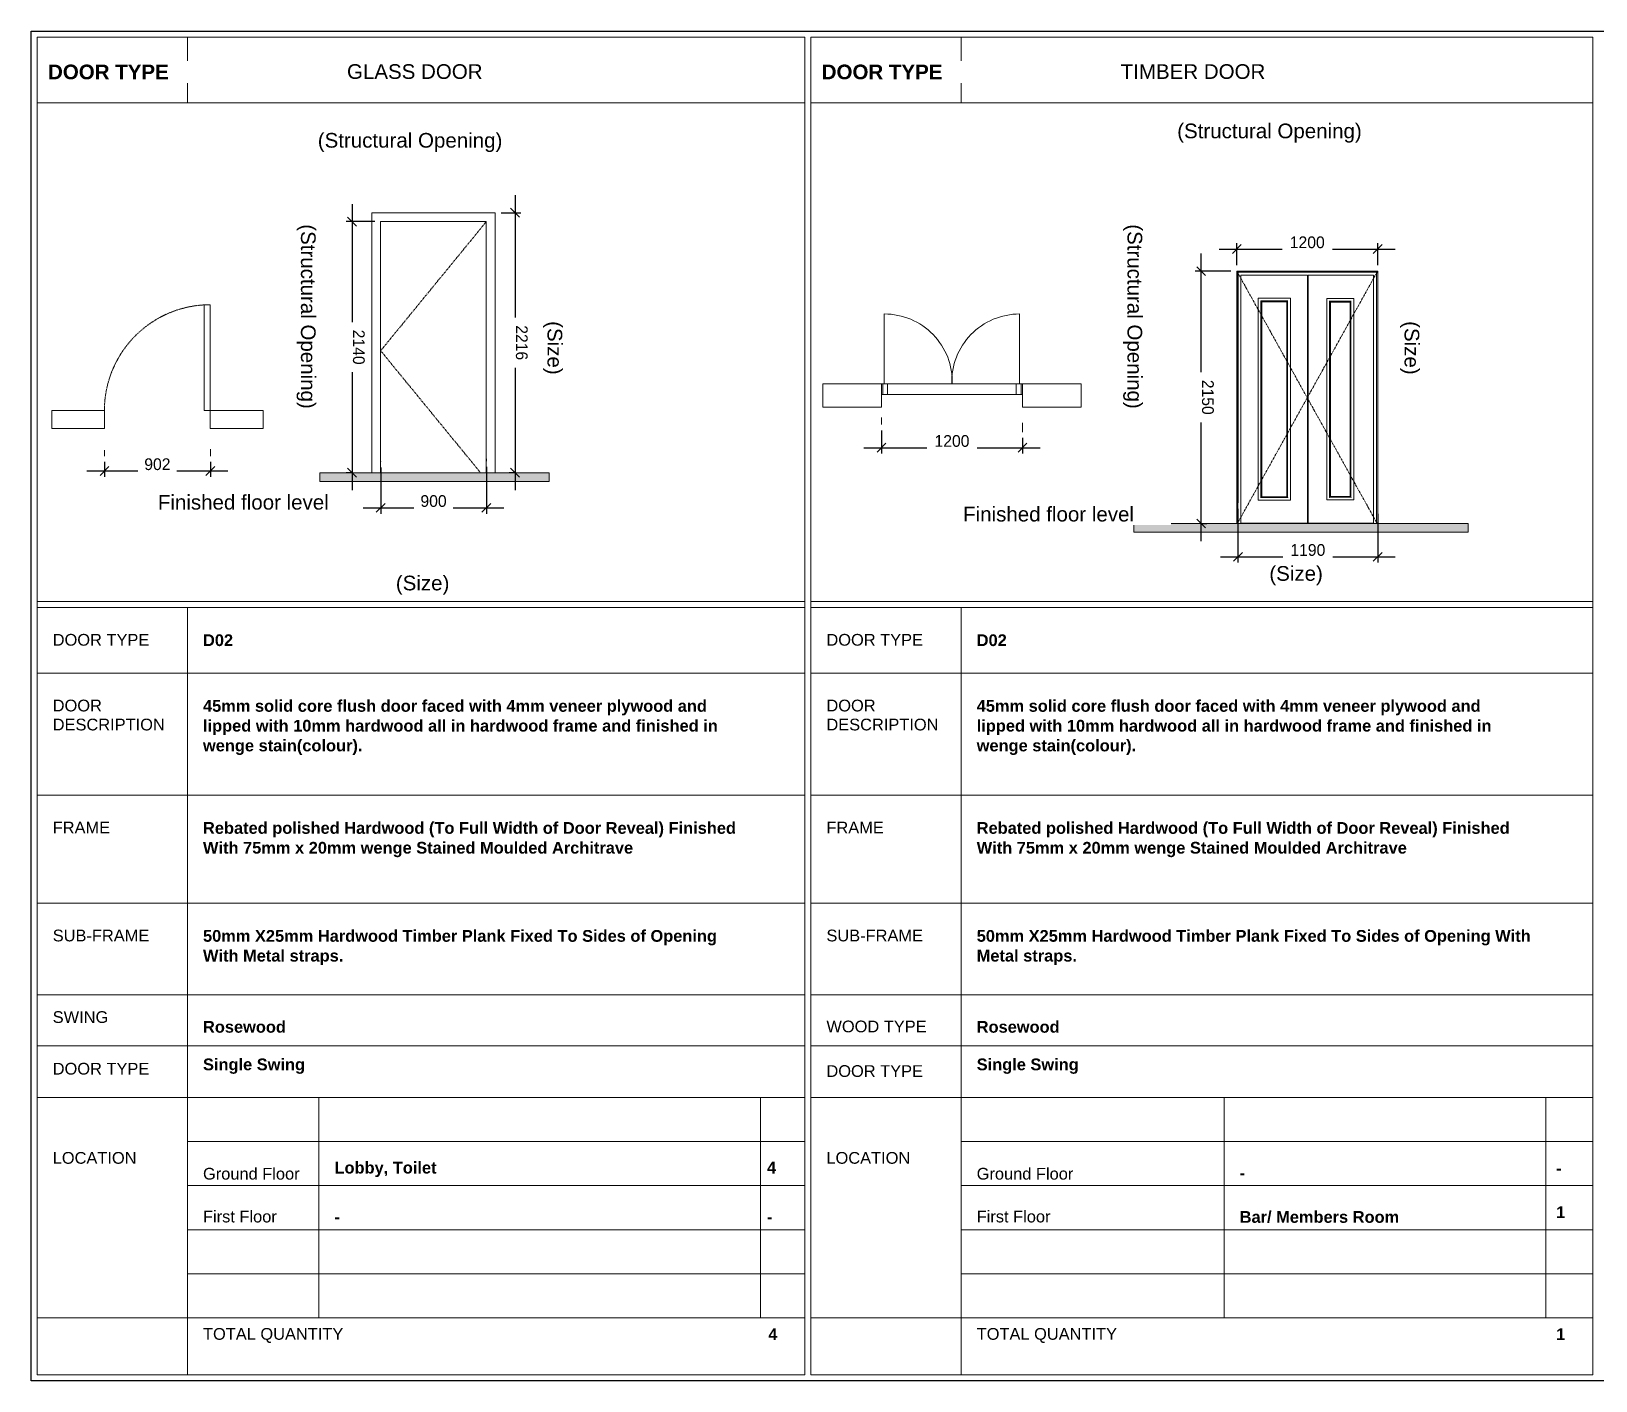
# Model space of a CAD drawing. Header units: inches. Extents: x 22 to 382261, y 22 to 371281.
# Drawn here: x 50697 to 64022, y 22 to 11522 of the extents above; entities that cross this region are included whole.
import ezdxf

# ---------------------------------------------------------------- set-up
doc = ezdxf.new("R2010")
doc.units = ezdxf.units.IN
doc.header["$MEASUREMENT"] = 0
doc.linetypes.add('Centre', pattern=[31.75, 6.35, -4.7625, 15.875, -4.7625])
doc.linetypes.add('Dash', pattern=[6.35, 3.175, -3.175])
for name, color, linetype, lineweight in [('A-ANNO-DIMS', 211, 'Continuous', 9), ('A-DETL-GENF', 92, 'Continuous', 9), ('A-DETL-MEDM', 33, 'Continuous', 25), ('A-DETL-THIN', 151, 'Continuous', 9), ('A-DOOR', 31, 'Continuous', 9), ('A-DOOR-FRAM', 31, 'Continuous', 9), ('A-DOOR-HDLN', 31, 'Dash', 9), ('A-WALL', 113, 'Continuous', 9), ('G-ANNO-TEXT', 231, 'Continuous', 9)]:
    doc.layers.add(name, color=color, linetype=linetype, lineweight=lineweight)
doc.styles.add('Arial', font='arial.ttf', dxfattribs={"height": 506.015625})
doc.styles.add('Arial_1', font='arial.ttf', dxfattribs={"height": 340})
doc.styles.add('Arial_B', font='arialbd.ttf', dxfattribs={"height": 350.793651})
doc.styles.add('Arial_B_1', font='arialbd.ttf', dxfattribs={"height": 180.555556})
doc.styles.add('Centaur', font='CENTAUR.TTF', dxfattribs={"height": 100})
doc.dimstyles.new('IE_DIM', dxfattribs={"dimscale": 304.8, "dimtxt": 106.368671, "dimasz": 0.246063, "dimexe": 0.164042, "dimexo": 0.164042, "dimgap": 0.016404, "dimtad": 1, "dimdec": 0, "dimzin": 0, "dimdsep": 46, "dimtxsty": 'Centaur', "dimblk1": 'OBLIQUE', "dimblk2": 'OBLIQUE', "dimsah": 1, "dimcen": 0.09, "dimdle": 0.492126, "dimazin": 0, "dimtfac": 1, "dimtdec": 4, "dimtix": 1, "dimtmove": 0, "dimatfit": 3, "dimfxl": 1, "dimtvp": 1, "dimtfill": 1, "dimtolj": 1, "dimtzin": 0, "dimarcsym": 2})

# ---------------------------------------------------------------- blocks, each defined once
blk = doc.blocks.new('Family - ___-921675-DOOR 1')
at = {"layer": 'A-DOOR'}
for p, q in [((-734, 3920), (-785, 3920)), ((-785, 3020), (-785, 3920)), ((-734, 3020), (-734, 3920)), ((-734, 3020), (-785, 3020))]:
    blk.add_line(p, q, dxfattribs=at)
at = {"layer": 'A-DOOR-HDLN'}
blk.add_arc((-734, 3020), 902, 93.2424, 180, dxfattribs=at)
at = {"layer": 'A-WALL'}
for p, q in [((-1634, 3020), (-2084, 3020)), ((-2084, 3020), (-2084, 2868)), ((-1634, 2868), (-1634, 3020)), ((-284, 3020), (-734, 3020)), ((-734, 3020), (-734, 2868)), ((-284, 2868), (-284, 3020)), ((-2084, 2868), (-1634, 2868)), ((-734, 2868), (-284, 2868))]:
    blk.add_line(p, q, dxfattribs=at)
blk = doc.blocks.new('Family - ___-921677-DOOR 1')
at = {"layer": 'A-DOOR', "linetype": 'Centre', "lineweight": 18}
for p, q in [((1617, 4630), (717, 3530)), ((717, 3530), (1568, 2490))]:
    blk.add_line(p, q, dxfattribs=at)
at = {"layer": 'A-DOOR-FRAM'}
for p, q in [((1693, 4706), (641, 4706)), ((641, 4706), (641, 2490)), ((1693, 2490), (1693, 4706)), ((717, 2490), (717, 4630)), ((717, 4630), (1617, 4630)), ((1617, 4630), (1617, 2490))]:
    blk.add_line(p, q, dxfattribs=at)
blk = doc.blocks.new('Family - ___-921754-DOOR 1')
at = {"layer": 'A-DOOR', "lineweight": 18}
for p, q in [((8009, 2059), (8009, 4209)), ((9209, 4209), (8009, 4209)), ((8019, 4199), (8019, 2059)), ((8019, 4199), (9199, 4199)), ((8612, 4173), (8044, 4173)), ((8044, 4173), (8044, 2061)), ((8612, 2061), (8612, 4173)), ((8618, 4167), (8612, 4167)), ((9174, 4173), (8618, 4173)), ((8618, 4173), (8618, 2061)), ((9174, 2061), (9174, 4173)), ((9199, 4199), (9199, 2059)), ((9209, 2059), (9209, 4209)), ((8190, 3979), (8190, 2255)), ((8466, 3979), (8190, 3979)), ((8221, 3948), (8215, 3954)), ((8215, 3954), (8215, 2279)), ((8442, 3954), (8215, 3954)), ((8221, 2286), (8221, 3948)), ((8221, 3948), (8435, 3948)), ((8442, 3954), (8435, 3948)), ((8435, 3948), (8435, 2286)), ((8442, 2279), (8442, 3954)), ((8466, 2255), (8466, 3979)), ((8775, 3976), (8775, 2258)), ((9006, 3976), (8775, 3976)), ((8806, 3945), (8799, 3951)), ((8799, 3951), (8981, 3951)), ((8799, 3951), (8799, 2282)), ((8806, 2289), (8806, 3945)), ((8806, 3945), (8975, 3945)), ((8981, 3951), (8975, 3945)), ((8975, 3945), (8975, 2289)), ((8981, 2282), (8981, 3951)), ((9006, 2258), (9006, 3976)), ((8221, 2286), (8215, 2279)), ((8215, 2279), (8442, 2279)), ((8435, 2286), (8221, 2286)), ((8435, 2286), (8442, 2279)), ((8806, 2289), (8799, 2282)), ((8799, 2282), (8981, 2282)), ((8975, 2289), (8806, 2289)), ((8975, 2289), (8981, 2282)), ((8190, 2255), (8466, 2255)), ((8775, 2258), (9006, 2258)), ((8044, 2061), (8612, 2061)), ((8049, 2059), (8049, 2061)), ((8612, 2067), (8618, 2067)), ((8618, 2064), (8612, 2064)), ((8618, 2061), (9174, 2061)), ((9169, 2061), (9169, 2059))]:
    blk.add_line(p, q, dxfattribs=at)
at = {"layer": 'A-DOOR', "linetype": 'Centre', "lineweight": 18}
for p, q in [((8609, 3129), (8009, 4209)), ((9209, 4209), (8609, 3129)), ((8609, 3129), (8015, 2059)), ((9204, 2059), (8609, 3129))]:
    blk.add_line(p, q, dxfattribs=at)
at = {"layer": 'A-DOOR', "lineweight": 18}
for points, knots in [([(8192, 3977), (8192, 3977), (8192, 3977), (8192, 3977), (8191, 3978), (8191, 3978), (8191, 3978), (8191, 3978), (8191, 3978), (8191, 3978), (8191, 3979), (8190, 3979), (8190, 3979), (8190, 3979)], [0, 0, 0, 0, 0.166667, 0.25, 0.333333, 0.375, 0.416667, 0.5, 0.583333, 0.666667, 0.75, 0.833333, 1, 1, 1, 1]), ([(8215, 3954), (8215, 3954), (8215, 3954), (8214, 3955), (8214, 3955), (8214, 3955), (8214, 3955), (8214, 3955), (8213, 3956), (8213, 3956), (8213, 3956)], [0, 0, 0, 0, 0.2, 0.3, 0.4, 0.5, 0.6, 0.7, 0.8, 1, 1, 1, 1]), ([(8444, 3956), (8444, 3956), (8443, 3956), (8443, 3955), (8443, 3955), (8443, 3955), (8442, 3955), (8442, 3955), (8442, 3954), (8442, 3954), (8442, 3954)], [-1, -1, -1, -1, -0.8, -0.7, -0.6, -0.5, -0.4, -0.3, -0.2, 0, 0, 0, 0]), ([(8466, 3979), (8466, 3979), (8466, 3979), (8466, 3979), (8466, 3978), (8466, 3978), (8466, 3978), (8466, 3978), (8465, 3978), (8465, 3978), (8465, 3977), (8465, 3977), (8465, 3977), (8464, 3977)], [-1, -1, -1, -1, -0.833333, -0.75, -0.666667, -0.583333, -0.5, -0.416667, -0.375, -0.333333, -0.25, -0.166667, 0, 0, 0, 0]), ([(8777, 3974), (8777, 3974), (8776, 3974), (8776, 3974), (8776, 3975), (8776, 3975), (8776, 3975), (8775, 3975), (8775, 3975), (8775, 3975), (8775, 3976), (8775, 3976), (8775, 3976), (8775, 3976)], [0, 0, 0, 0, 0.166667, 0.25, 0.333333, 0.375, 0.416667, 0.5, 0.583333, 0.666667, 0.75, 0.833333, 1, 1, 1, 1]), ([(8797, 3953), (8798, 3953), (8798, 3953), (8798, 3952), (8798, 3952), (8799, 3952), (8799, 3952), (8799, 3952), (8799, 3951), (8799, 3951), (8799, 3951)], [-1, -1, -1, -1, -0.8, -0.7, -0.6, -0.5, -0.4, -0.3, -0.2, 0, 0, 0, 0]), ([(8981, 3951), (8981, 3951), (8982, 3951), (8982, 3952), (8982, 3952), (8982, 3952), (8982, 3952), (8983, 3952), (8983, 3953), (8983, 3953), (8983, 3953)], [0, 0, 0, 0, 0.2, 0.3, 0.4, 0.5, 0.6, 0.7, 0.8, 1, 1, 1, 1]), ([(9006, 3976), (9006, 3976), (9006, 3976), (9006, 3976), (9006, 3975), (9005, 3975), (9005, 3975), (9005, 3975), (9005, 3975), (9005, 3975), (9005, 3974), (9004, 3974), (9004, 3974), (9004, 3974)], [-1, -1, -1, -1, -0.833333, -0.75, -0.666667, -0.583333, -0.5, -0.416667, -0.375, -0.333333, -0.25, -0.166667, 0, 0, 0, 0]), ([(8215, 2279), (8215, 2279), (8215, 2279), (8214, 2279), (8214, 2279), (8214, 2278), (8214, 2278), (8214, 2278), (8213, 2278), (8213, 2277), (8213, 2277)], [0, 0, 0, 0, 0.2, 0.3, 0.4, 0.5, 0.6, 0.7, 0.8, 1, 1, 1, 1]), ([(8442, 2279), (8442, 2279), (8442, 2279), (8442, 2279), (8442, 2279), (8443, 2278), (8443, 2278), (8443, 2278), (8443, 2278), (8444, 2277), (8444, 2277)], [0, 0, 0, 0, 0.2, 0.3, 0.4, 0.5, 0.6, 0.7, 0.8, 1, 1, 1, 1]), ([(8799, 2282), (8799, 2282), (8799, 2282), (8799, 2282), (8799, 2282), (8799, 2281), (8798, 2281), (8798, 2281), (8798, 2281), (8798, 2280), (8797, 2280)], [0, 0, 0, 0, 0.2, 0.3, 0.4, 0.5, 0.6, 0.7, 0.8, 1, 1, 1, 1]), ([(8981, 2282), (8981, 2282), (8982, 2282), (8982, 2282), (8982, 2282), (8982, 2281), (8982, 2281), (8983, 2281), (8983, 2281), (8983, 2280), (8983, 2280)], [0, 0, 0, 0, 0.2, 0.3, 0.4, 0.5, 0.6, 0.7, 0.8, 1, 1, 1, 1]), ([(8192, 2257), (8192, 2257), (8192, 2256), (8192, 2256), (8191, 2256), (8191, 2256), (8191, 2255), (8191, 2255), (8191, 2255), (8191, 2255), (8191, 2255), (8190, 2255), (8190, 2255), (8190, 2255)], [0, 0, 0, 0, 0.166667, 0.25, 0.333333, 0.375, 0.416667, 0.5, 0.583333, 0.666667, 0.75, 0.833333, 1, 1, 1, 1]), ([(8464, 2257), (8465, 2257), (8465, 2256), (8465, 2256), (8465, 2256), (8465, 2256), (8466, 2255), (8466, 2255), (8466, 2255), (8466, 2255), (8466, 2255), (8466, 2255), (8466, 2255), (8466, 2255)], [0, 0, 0, 0, 0.166667, 0.25, 0.333333, 0.375, 0.416667, 0.5, 0.583333, 0.666667, 0.75, 0.833333, 1, 1, 1, 1]), ([(8777, 2260), (8777, 2260), (8776, 2259), (8776, 2259), (8776, 2259), (8776, 2259), (8776, 2258), (8775, 2258), (8775, 2258), (8775, 2258), (8775, 2258), (8775, 2258), (8775, 2258), (8775, 2258)], [0, 0, 0, 0, 0.166667, 0.25, 0.333333, 0.375, 0.416667, 0.5, 0.583333, 0.666667, 0.75, 0.833333, 1, 1, 1, 1]), ([(9004, 2260), (9004, 2260), (9004, 2259), (9005, 2259), (9005, 2259), (9005, 2259), (9005, 2258), (9005, 2258), (9005, 2258), (9006, 2258), (9006, 2258), (9006, 2258), (9006, 2258), (9006, 2258)], [0, 0, 0, 0, 0.166667, 0.25, 0.333333, 0.375, 0.416667, 0.5, 0.583333, 0.666667, 0.75, 0.833333, 1, 1, 1, 1])]:
    blk.add_open_spline(points, degree=3, knots=knots, dxfattribs=at)
at = {"layer": 'A-DOOR-FRAM'}
for p, q in [((9199, 4199), (8019, 4199)), ((8019, 4199), (8019, 2059)), ((8612, 4169), (8618, 4169)), ((9199, 4199), (9199, 2059)), ((8049, 2059), (8049, 2061)), ((9169, 2061), (9169, 2059))]:
    blk.add_line(p, q, dxfattribs=at)
blk = doc.blocks.new('Family - ___-921756-DOOR 1')
at = {"layer": 'A-DETL-GENF'}
for p, q in [((5007, 3843), (5007, 3249)), ((6159, 3843), (6159, 3249)), ((5035, 3249), (4993, 3249)), ((4993, 3249), (4993, 3157)), ((6131, 3249), (5035, 3249)), ((5035, 3157), (5035, 3249)), ((6131, 3249), (6131, 3157)), ((6173, 3249), (6131, 3249)), ((6173, 3157), (6173, 3249)), ((4993, 3157), (5035, 3157)), ((5035, 3157), (6131, 3157)), ((6131, 3157), (6173, 3157))]:
    blk.add_line(p, q, dxfattribs=at)
for centre, start, end in [((5008, 3265), 358.365, 90.0495), ((6159, 3265), 89.9505, 181.635)]:
    blk.add_arc(centre, 578, start, end, dxfattribs=at)
at = {"layer": 'A-DOOR'}
for p, q in [((4993, 3249), (4983, 3249)), ((4983, 3249), (4983, 3157)), ((6183, 3249), (6173, 3249)), ((6183, 3157), (6183, 3249)), ((4983, 3157), (4993, 3157)), ((6173, 3157), (6183, 3157))]:
    blk.add_line(p, q, dxfattribs=at)
at = {"layer": 'A-WALL'}
for p, q in [((4983, 3249), (4483, 3249)), ((4483, 3249), (4483, 3049)), ((4983, 3049), (4983, 3249)), ((6683, 3249), (6183, 3249)), ((6183, 3249), (6183, 3049)), ((6683, 3049), (6683, 3249)), ((4483, 3049), (4983, 3049)), ((6183, 3049), (6683, 3049))]:
    blk.add_line(p, q, dxfattribs=at)
blk = doc.blocks.new('_Oblique')
at = {"color": 0, "linetype": 'ByBlock', "lineweight": -2}
blk.add_line((-0.5, -0.5), (0.5, 0.5), dxfattribs=at)
blk = doc.blocks.new('*D5447')
at = {"layer": 'A-ANNO-DIMS', "color": 0, "lineweight": -2, "transparency": 16777216}
for p, q in [((53673, 7805), (53673, 7411)), ((54573, 7810), (54573, 7411)), ((53523, 7461), (54723, 7461))]:
    blk.add_line(p, q, dxfattribs=at)
at = {"layer": 'Defpoints', "color": 0, "transparency": 16777216}
for p in [(53673, 7855), (54573, 7860), (54573, 7461)]:
    blk.add_point(p, dxfattribs=at)
at = {"layer": 'A-ANNO-DIMS', "color": 0, "lineweight": -2, "transparency": 16777216, "xscale": 75, "yscale": 75, "zscale": 75, "rotation": 180}
blk.add_blockref('_Oblique', (53673, 7461), dxfattribs=at)
at = {"layer": 'A-ANNO-DIMS', "color": 0, "lineweight": -2, "transparency": 16777216, "xscale": 75, "yscale": 75, "zscale": 75}
blk.add_blockref('_Oblique', (54573, 7461), dxfattribs=at)
at = {"layer": 'A-ANNO-DIMS', "color": 0, "transparency": 16777216, "insert": (54123, 7518), "char_height": 100, "width": 280.81, "attachment_point": 5, "style": 'Centaur', "bg_fill": 3, "box_fill_scale": 1.25, "bg_fill_color": 256, "bg_fill_true_color": 13158600, "bg_fill_transparency": 0}
blk.add_mtext('\\A1;900', dxfattribs=at)
blk = doc.blocks.new('*D5448')
at = {"layer": 'A-ANNO-DIMS', "color": 0, "lineweight": -2, "transparency": 16777216}
for p, q in [((51170, 7775), (52372, 7775)), ((51320, 7852), (51320, 7725)), ((52222, 7852), (52222, 7725))]:
    blk.add_line(p, q, dxfattribs=at)
at = {"layer": 'Defpoints', "color": 0, "transparency": 16777216}
for p in [(51320, 7902), (52222, 7902), (52222, 7775)]:
    blk.add_point(p, dxfattribs=at)
at = {"layer": 'A-ANNO-DIMS', "color": 0, "lineweight": -2, "transparency": 16777216, "xscale": 75, "yscale": 75, "zscale": 75, "rotation": 180}
blk.add_blockref('_Oblique', (51320, 7775), dxfattribs=at)
at = {"layer": 'A-ANNO-DIMS', "color": 0, "lineweight": -2, "transparency": 16777216, "xscale": 75, "yscale": 75, "zscale": 75}
blk.add_blockref('_Oblique', (52222, 7775), dxfattribs=at)
at = {"layer": 'A-ANNO-DIMS', "color": 0, "transparency": 16777216, "insert": (51771, 7832), "char_height": 100, "width": 280.81, "attachment_point": 5, "style": 'Centaur', "bg_fill": 3, "box_fill_scale": 1.25, "bg_fill_color": 256, "bg_fill_true_color": 13158600, "bg_fill_transparency": 0}
blk.add_mtext('\\A1;902', dxfattribs=at)
blk = doc.blocks.new('*D5449')
at = {"layer": 'A-ANNO-DIMS', "color": 0, "lineweight": -2, "transparency": 16777216}
for p, q in [((57939, 8120), (57939, 7923)), ((59139, 8056), (59139, 7923)), ((57789, 7973), (59289, 7973))]:
    blk.add_line(p, q, dxfattribs=at)
at = {"layer": 'Defpoints', "color": 0, "transparency": 16777216}
for p in [(57939, 8170), (59139, 8106), (59139, 7973)]:
    blk.add_point(p, dxfattribs=at)
at = {"layer": 'A-ANNO-DIMS', "color": 0, "lineweight": -2, "transparency": 16777216, "xscale": 75, "yscale": 75, "zscale": 75, "rotation": 180}
blk.add_blockref('_Oblique', (57939, 7973), dxfattribs=at)
at = {"layer": 'A-ANNO-DIMS', "color": 0, "lineweight": -2, "transparency": 16777216, "xscale": 75, "yscale": 75, "zscale": 75}
blk.add_blockref('_Oblique', (59139, 7973), dxfattribs=at)
at = {"layer": 'A-ANNO-DIMS', "color": 0, "transparency": 16777216, "insert": (58539, 8030), "char_height": 100, "width": 374.42, "attachment_point": 5, "style": 'Centaur', "bg_fill": 3, "box_fill_scale": 1.25, "bg_fill_color": 256, "bg_fill_true_color": 13158600, "bg_fill_transparency": 0}
blk.add_mtext('\\A1;1200', dxfattribs=at)
blk = doc.blocks.new('*D5450')
at = {"layer": 'A-ANNO-DIMS', "color": 0, "lineweight": -2, "transparency": 16777216}
for p, q in [((60975, 7453), (60975, 6994)), ((62165, 7411), (62165, 6994)), ((60825, 7044), (62315, 7044))]:
    blk.add_line(p, q, dxfattribs=at)
at = {"layer": 'Defpoints', "color": 0, "transparency": 16777216}
for p in [(60975, 7503), (62165, 7461), (62165, 7044)]:
    blk.add_point(p, dxfattribs=at)
at = {"layer": 'A-ANNO-DIMS', "color": 0, "lineweight": -2, "transparency": 16777216, "xscale": 75, "yscale": 75, "zscale": 75, "rotation": 180}
blk.add_blockref('_Oblique', (60975, 7044), dxfattribs=at)
at = {"layer": 'A-ANNO-DIMS', "color": 0, "lineweight": -2, "transparency": 16777216, "xscale": 75, "yscale": 75, "zscale": 75}
blk.add_blockref('_Oblique', (62165, 7044), dxfattribs=at)
at = {"layer": 'A-ANNO-DIMS', "color": 0, "transparency": 16777216, "insert": (61570, 7101), "char_height": 100, "width": 374.42, "attachment_point": 5, "style": 'Centaur', "bg_fill": 3, "box_fill_scale": 1.25, "bg_fill_color": 256, "bg_fill_true_color": 13158600, "bg_fill_transparency": 0}
blk.add_mtext('\\A1;1190', dxfattribs=at)
blk = doc.blocks.new('*D5452')
at = {"layer": 'A-ANNO-DIMS', "color": 0, "lineweight": -2, "transparency": 16777216}
for p, q in [((53429, 10050), (53429, 7610)), ((53623, 9900), (53379, 9900)), ((53432, 7760), (53379, 7760))]:
    blk.add_line(p, q, dxfattribs=at)
at = {"layer": 'Defpoints', "color": 0, "transparency": 16777216}
for p in [(53673, 9900), (53429, 7760), (53482, 7760)]:
    blk.add_point(p, dxfattribs=at)
at = {"layer": 'A-ANNO-DIMS', "color": 0, "lineweight": -2, "transparency": 16777216, "xscale": 75, "yscale": 75, "zscale": 75}
for p, rotation in [((53429, 9900), 90), ((53429, 7760), 270)]:
    blk.add_blockref('_Oblique', p, dxfattribs=dict(at, rotation=rotation))
at = {"layer": 'A-ANNO-DIMS', "color": 0, "transparency": 16777216, "insert": (53486, 8830), "char_height": 100, "width": 374.42, "attachment_point": 5, "rotation": 270, "style": 'Centaur', "bg_fill": 3, "box_fill_scale": 1.25, "bg_fill_color": 256, "bg_fill_true_color": 13158600, "bg_fill_transparency": 0}
blk.add_mtext('\\A1;2140', dxfattribs=at)
blk = doc.blocks.new('*D5453')
at = {"layer": 'A-ANNO-DIMS', "color": 0, "lineweight": -2, "transparency": 16777216}
for p, q in [((54817, 10126), (54817, 7610)), ((54699, 9976), (54867, 9976)), ((54820, 7760), (54767, 7760))]:
    blk.add_line(p, q, dxfattribs=at)
at = {"layer": 'Defpoints', "color": 0, "transparency": 16777216}
for p in [(54649, 9976), (54817, 7760), (54870, 7760)]:
    blk.add_point(p, dxfattribs=at)
at = {"layer": 'A-ANNO-DIMS', "color": 0, "lineweight": -2, "transparency": 16777216, "xscale": 75, "yscale": 75, "zscale": 75}
for p, rotation in [((54817, 9976), 90), ((54817, 7760), 270)]:
    blk.add_blockref('_Oblique', p, dxfattribs=dict(at, rotation=rotation))
at = {"layer": 'A-ANNO-DIMS', "color": 0, "transparency": 16777216, "insert": (54874, 8868), "char_height": 100, "width": 374.42, "attachment_point": 5, "rotation": 270, "style": 'Centaur', "bg_fill": 3, "box_fill_scale": 1.25, "bg_fill_color": 256, "bg_fill_true_color": 13158600, "bg_fill_transparency": 0}
blk.add_mtext('\\A1;2216', dxfattribs=at)
blk = doc.blocks.new('*D5458')
at = {"layer": 'A-ANNO-DIMS', "color": 0, "lineweight": -2, "transparency": 16777216}
for p, q in [((60815, 9666), (62315, 9666)), ((60965, 9528), (60965, 9716)), ((62165, 9528), (62165, 9716))]:
    blk.add_line(p, q, dxfattribs=at)
at = {"layer": 'Defpoints', "color": 0, "transparency": 16777216}
for p in [(62165, 9666), (60965, 9478), (62165, 9478)]:
    blk.add_point(p, dxfattribs=at)
at = {"layer": 'A-ANNO-DIMS', "color": 0, "lineweight": -2, "transparency": 16777216, "xscale": 75, "yscale": 75, "zscale": 75, "rotation": 180}
blk.add_blockref('_Oblique', (60965, 9666), dxfattribs=at)
at = {"layer": 'A-ANNO-DIMS', "color": 0, "lineweight": -2, "transparency": 16777216, "xscale": 75, "yscale": 75, "zscale": 75}
blk.add_blockref('_Oblique', (62165, 9666), dxfattribs=at)
at = {"layer": 'A-ANNO-DIMS', "color": 0, "transparency": 16777216, "insert": (61565, 9723), "char_height": 100, "width": 374.42, "attachment_point": 5, "style": 'Centaur', "bg_fill": 3, "box_fill_scale": 1.25, "bg_fill_color": 256, "bg_fill_true_color": 13158600, "bg_fill_transparency": 0}
blk.add_mtext('\\A1;1200', dxfattribs=at)
blk = doc.blocks.new('*D5459')
at = {"layer": 'A-ANNO-DIMS', "color": 0, "lineweight": -2, "transparency": 16777216}
for p, q in [((60661, 7178), (60661, 9628)), ((60915, 9478), (60611, 9478)), ((60658, 7328), (60711, 7328))]:
    blk.add_line(p, q, dxfattribs=at)
at = {"layer": 'Defpoints', "color": 0, "transparency": 16777216}
for p in [(60661, 9478), (60965, 9478), (60608, 7328)]:
    blk.add_point(p, dxfattribs=at)
at = {"layer": 'A-ANNO-DIMS', "color": 0, "lineweight": -2, "transparency": 16777216, "xscale": 75, "yscale": 75, "zscale": 75}
for p, rotation in [((60661, 9478), 90), ((60661, 7328), 270)]:
    blk.add_blockref('_Oblique', p, dxfattribs=dict(at, rotation=rotation))
at = {"layer": 'A-ANNO-DIMS', "color": 0, "transparency": 16777216, "insert": (60718, 8403), "char_height": 100, "width": 374.42, "attachment_point": 5, "rotation": 270, "style": 'Centaur', "bg_fill": 3, "box_fill_scale": 1.25, "bg_fill_color": 256, "bg_fill_true_color": 13158600, "bg_fill_transparency": 0}
blk.add_mtext('\\A1;2150', dxfattribs=at)

msp = doc.modelspace()

# ---------------------------------------------------------------- hatches: boundary and pattern name
at = {"layer": 'A-DETL-GENF'}
for points in [[(54649.7, 7685.1), (55106.9, 7685.1), (55106.9, 7759.7), (53155.1, 7759.7), (53155.1, 7685.1), (54649.2, 7685.1)], [(62316.4, 7253.9), (62936.9, 7253.9), (62936.9, 7328.4), (60088.5, 7328.4), (60088.5, 7253.9), (62165.1, 7253.9)]]:
    msp.add_hatch(color=7, dxfattribs=at).paths.add_polyline_path(points)

# ---------------------------------------------------------------- linework, layer by layer
at = {"layer": 'A-DETL-MEDM'}
for p, q in [((50696.9, 11522), (70146.9, 11522)), ((50696.9, 22), (50696.9, 11522)), ((70146.9, 22), (50696.9, 22))]:
    msp.add_line(p, q, dxfattribs=at)
at = {"layer": 'A-DETL-THIN'}
for p, q in [((50746.9, 11472), (57286.9, 11472)), ((50746.9, 72), (50746.9, 11472)), ((52026.9, 11472), (52026.9, 10912)), ((57286.9, 11472), (57286.9, 72)), ((57336.9, 11472), (57336.9, 72)), ((57336.9, 11472), (63996.9, 11472)), ((57336.9, 72), (57336.9, 11472)), ((58616.9, 11472), (58616.9, 10912)), ((63996.9, 11472), (63996.9, 72)), ((50746.9, 10912), (57286.9, 10912)), ((57336.9, 10912), (63996.9, 10912)), ((60975.1, 7503.4), (60975.1, 9468.4)), ((62165.1, 9478.4), (62165.1, 7461.3)), ((57939, 8230.4), (57939, 8170.4)), ((59139, 8186.4), (59139, 8106.4)), ((51320.4, 7951.5), (51320.4, 7901.5)), ((52222.1, 7961.9), (52222.1, 7901.9)), ((54573.2, 7859.7), (54573.2, 7879.7)), ((55106.9, 7759.7), (53155.1, 7759.7)), ((53155.1, 7759.7), (53155.1, 7685.1)), ((53673.2, 7854.7), (53673.2, 7859.7)), ((55106.9, 7685.1), (55106.9, 7759.7)), ((53155.1, 7685.1), (55106.9, 7685.1)), ((62936.9, 7328.4), (60088.5, 7328.4)), ((60088.5, 7328.4), (60088.5, 7253.9)), ((60088.5, 7253.9), (62936.9, 7253.9)), ((62936.9, 7253.9), (62936.9, 7328.4)), ((50746.9, 6662), (57286.9, 6662)), ((50746.9, 6612), (57286.9, 6612)), ((52026.9, 6612), (52026.9, 72)), ((57336.9, 6662), (63996.9, 6662)), ((57336.9, 6612), (63996.9, 6612)), ((58616.9, 6612), (58616.9, 72)), ((50746.9, 6052), (57286.9, 6052)), ((57336.9, 6052), (63996.9, 6052)), ((50746.9, 5012), (57286.9, 5012)), ((57336.9, 5012), (63996.9, 5012)), ((50746.9, 4092), (57286.9, 4092)), ((57336.9, 4092), (63996.9, 4092)), ((50746.9, 3312), (57286.9, 3312)), ((57336.9, 3312), (63996.9, 3312)), ((50746.9, 2877), (57286.9, 2877)), ((57336.9, 2877), (63996.9, 2877)), ((50746.9, 2437), (57286.9, 2437)), ((53146.9, 2437), (53146.9, 557)), ((56906.9, 2437), (56906.9, 557)), ((57336.9, 2437), (63996.9, 2437)), ((60856.9, 2437), (60856.9, 557)), ((63596.9, 2437), (63596.9, 557)), ((52026.9, 2061), (57286.9, 2061)), ((58616.9, 2061), (63996.9, 2061)), ((52026.9, 1685), (57286.9, 1685)), ((58616.9, 1685), (63996.9, 1685)), ((52026.9, 1309), (57286.9, 1309)), ((58616.9, 1309), (63996.9, 1309)), ((52026.9, 933), (57286.9, 933)), ((58616.9, 933), (63996.9, 933)), ((50746.9, 557), (57286.9, 557)), ((57336.9, 557), (63996.9, 557)), ((57286.9, 72), (50746.9, 72)), ((63996.9, 72), (57336.9, 72))]:
    msp.add_line(p, q, dxfattribs=at)

# ---------------------------------------------------------------- block references
at = {"layer": 'A-DOOR', "linetype": 'Centre', "lineweight": 18}
for name in ['Family - ___-921677-DOOR 1', 'Family - ___-921754-DOOR 1']:
    msp.add_blockref(name, (52955.7, 5269.7), dxfattribs=at)
at = {"layer": 'A-WALL', "lineweight": 18}
for name in ['Family - ___-921675-DOOR 1', 'Family - ___-921756-DOOR 1']:
    msp.add_blockref(name, (52955.7, 5269.7), dxfattribs=at)

# ---------------------------------------------------------------- texts
at = {"layer": 'G-ANNO-TEXT', "color": 7, "char_height": 125, "attachment_point": 1, "style": 'Arial', "bg_fill": 3, "box_fill_scale": 1.25, "bg_fill_color": 256, "bg_fill_true_color": 13158600, "bg_fill_transparency": 0}
for s, insert, width in [('GLASS DOOR', (53385.9, 11241.3), 1394.936), ('TIMBER DOOR', (59975.9, 11241.3), 1491.139), ('(Structural Opening)', (53137.1, 10655.3), 1887.974), ('(Structural Opening)', (60457.1, 10735.3), 1887.974), ('Finished floor level', (51774.9, 7570.9), 1739.662), ('(Size)', (61242, 6964.1), 549.156)]:
    msp.add_mtext(s, dxfattribs=dict(at, insert=insert, width=width))
at = {"layer": 'G-ANNO-TEXT', "color": 7, "char_height": 125, "attachment_point": 1, "rotation": 270, "style": 'Arial', "bg_fill": 3, "box_fill_scale": 1.25, "bg_fill_color": 256, "bg_fill_true_color": 13158600, "bg_fill_transparency": 0}
for s, insert, width in [('(Structural Opening)', (53118.8, 9877.2), 1887.974), ('(Structural Opening)', (60158.8, 9877.2), 1887.974), ('(Size)', (55218.8, 9051.6), 549.156), ('(Size)', (62518.8, 9051.6), 549.156)]:
    msp.add_mtext(s, dxfattribs=dict(at, insert=insert, width=width))
at = {"layer": 'G-ANNO-TEXT', "color": 7, "char_height": 100, "attachment_point": 1}
for s, insert, width, style in [('DOOR TYPE', (50879.4, 6386.1), 1010.126, 'Arial_1'), ('D02', (52159.4, 6382.8), 316.667, 'Arial_B_1'), ('DOOR TYPE', (57469.4, 6386.1), 1010.126, 'Arial_1'), ('D02', (58749.4, 6382.8), 316.667, 'Arial_B_1'), ('DOOR ', (50879.4, 5826.1), 561.181, 'Arial_1'), ('45mm solid core flush door faced with 4mm veneer plywood and  ', (52159.4, 5822.8), 5387.34, 'Arial_B_1'), ('DOOR ', (57469.4, 5826.1), 561.181, 'Arial_1'), ('45mm solid core flush door faced with 4mm veneer plywood and  ', (58749.4, 5822.8), 5387.34, 'Arial_B_1'), ('DESCRIPTION', (50879.4, 5664), 1178.481, 'Arial_1'), ('lipped with 10mm hardwood all in hardwood frame and finished in ', (52159.4, 5654.1), 5459.492, 'Arial_B_1'), ('DESCRIPTION', (57469.4, 5664), 1178.481, 'Arial_1'), ('lipped with 10mm hardwood all in hardwood frame and finished in ', (58749.4, 5654.1), 5459.492, 'Arial_B_1'), ('wenge stain(colour).', (52159.4, 5485.4), 1675.527, 'Arial_B_1'), ('wenge stain(colour).', (58749.4, 5485.4), 1675.527, 'Arial_B_1'), ('FRAME', (50879.4, 4786.1), 601.266, 'Arial_1'), ('Rebated polished Hardwood (To Full Width of Door Reveal) Finished ', (52159.4, 4782.8), 5627.846, 'Arial_B_1'), ('FRAME', (57469.4, 4786.1), 601.266, 'Arial_1'), ('Rebated polished Hardwood (To Full Width of Door Reveal) Finished ', (58749.4, 4782.8), 5627.846, 'Arial_B_1'), ('With 75mm x 20mm wenge Stained Moulded Architrave ', (52159.4, 4614.1), 4561.602, 'Arial_B_1'), ('With 75mm x 20mm wenge Stained Moulded Architrave ', (58749.4, 4614.1), 4561.602, 'Arial_B_1'), ('SUB-FRAME', (50879.4, 3866.1), 1014.135, 'Arial_1'), ('50mm X25mm Hardwood Timber Plank Fixed To Sides of Opening ', (52159.4, 3862.8), 5451.475, 'Arial_B_1'), ('SUB-FRAME', (57469.4, 3866.1), 1014.135, 'Arial_1'), ('50mm X25mm Hardwood Timber Plank Fixed To Sides of Opening With ', (58749.4, 3862.8), 5864.344, 'Arial_B_1'), ('With Metal straps.', (52159.4, 3694.1), 1471.097, 'Arial_B_1'), ('Metal straps.', (58749.4, 3694.1), 1058.227, 'Arial_B_1'), ('SWING', (50879.4, 3171.1), 589.24, 'Arial_1'), ('Rosewood', (52159.4, 3087.8), 873.839, 'Arial_B_1'), ('WOOD TYPE', (57469.4, 3091.1), 1054.219, 'Arial_1'), ('Rosewood', (58749.4, 3087.8), 873.839, 'Arial_B_1'), ('DOOR TYPE', (50879.4, 2731.1), 1010.126, 'Arial_1'), ('Single Swing', (52159.4, 2767.8), 1078.27, 'Arial_B_1'), ('DOOR TYPE', (57469.4, 2711.1), 1010.126, 'Arial_1'), ('Single Swing', (58749.4, 2767.8), 1078.27, 'Arial_B_1'), ('LOCATION', (50879.4, 1971.1), 877.848, 'Arial_1'), ('Lobby, Toilet', (53279.4, 1887.8), 1070.253, 'Arial_B_1'), ('\\fArial|b1|i0|c0|p34|;4', (56963.1, 1887.8), 96.203, 'Arial_B_1'), ('LOCATION', (57469.4, 1971.1), 877.848, 'Arial_1'), ('Ground Floor', (52159.4, 1836.1), 1014.135, 'Arial_1'), ('Ground Floor', (58749.4, 1836.1), 1014.135, 'Arial_1'), ('\\fArial|b1|i0|c0|p34|;-', (60989.4, 1843.8), 56.118, 'Arial_B_1'), ('\\fArial|b1|i0|c0|p34|;-', (63684.4, 1883.8), 56.118, 'Arial_B_1'), ('First Floor', (52159.4, 1471.1), 777.637, 'Arial_1'), ('First Floor', (58749.4, 1471.1), 777.637, 'Arial_1'), ('Bar/ Members Room', (60989.4, 1467.8), 1679.535, 'Arial_B_1'), ('\\fArial|b1|i0|c0|p34|;1', (63684.4, 1507.8), 96.203, 'Arial_B_1'), ('\\fArial|b1|i0|c0|p34|;-', (53279.4, 1467.8), 56.118, 'Arial_B_1'), ('\\fArial|b1|i0|c0|p34|;-', (56963.1, 1467.8), 56.118, 'Arial_B_1'), ('TOTAL QUANTITY', (52159.4, 471.1), 1467.088, 'Arial_1'), ('\\fArial|b1|i0|c0|p34|;4', (56974.4, 467.8), 96.203, 'Arial_B_1'), ('TOTAL QUANTITY', (58749.4, 471.1), 1467.088, 'Arial_1'), ('\\fArial|b1|i0|c0|p34|;1', (63684.4, 467.8), 96.203, 'Arial_B_1')]:
    msp.add_mtext(s, dxfattribs=dict(at, insert=insert, width=width, style=style))

# ---------------------------------------------------------------- next in the draw order: texts
at = {"layer": 'G-ANNO-TEXT', "color": 7, "char_height": 125, "attachment_point": 1, "bg_fill": 3, "box_fill_scale": 1.25, "bg_fill_color": 256, "bg_fill_true_color": 13158600, "bg_fill_transparency": 0}
for s, insert, width, style in [('DOOR TYPE', (50839.4, 11238), 1242.616, 'Arial_B'), ('DOOR TYPE', (57429.4, 11238), 1242.616, 'Arial_B'), ('Finished floor level', (58633.5, 7469.6), 1739.662, 'Arial'), ('(Size)', (53802, 6882.5), 549.156, 'Arial')]:
    msp.add_mtext(s, dxfattribs=dict(at, insert=insert, width=width, style=style))

# ---------------------------------------------------------------- next in the draw order: dimensions: what is measured, and where the dimension line sits
at = {"layer": 'A-ANNO-DIMS'}
for base, p1, p2, override, picture, middle in [((62165.1, 9666.5), (60965.1, 9478.4), (62165.1, 9478.4), {"dimpost": '<>', "dimfxl": 1200}, '*D5458', (61565.1, 9723.4)), ((59139, 7972.9), (57939, 8170.4), (59139, 8106.4), {"dimpost": '<>', "dimfxl": 1201.70706}, '*D5449', (58539, 8029.9)), ((52222.1, 7775.2), (51320.4, 7901.5), (52222.1, 7901.9), {"dimpost": '<>', "dimfxl": 901.691508}, '*D5448', (51771.3, 7832.1)), ((54573.2, 7461.4), (53673.2, 7854.7), (54573.2, 7859.7), {"dimpost": '<>', "dimfxl": 900.013889}, '*D5447', (54123.2, 7518)), ((62165.1, 7044), (60975.1, 7503.4), (62165.1, 7461.3), {"dimpost": '<>', "dimfxl": 1190.746072}, '*D5450', (61570.1, 7100.7))]:
    dim = msp.add_linear_dim(base=base, p1=p1, p2=p2, dimstyle='IE_DIM', override=override, dxfattribs=at)
    dim.commit()
    dim.dimension.update_dxf_attribs({"geometry": picture, "text_midpoint": middle})

# ---------------------------------------------------------------- next in the draw order: dimensions: what is measured, and where the dimension line sits
for base, p1, p2, override, picture, middle in [((53428.7, 7759.7), (53673.2, 9899.7), (53481.7, 7759.7), {"dimtad": 4, "dimpost": '<>', "dimfxl": 2148.54977}, '*D5452', (53485.6, 8829.7)), ((54816.6, 7759.7), (54649.2, 9975.7), (54869.7, 7759.7), {"dimtad": 4, "dimpost": '<>', "dimfxl": 2226.940712}, '*D5453', (54873.8, 8867.7)), ((60661.3, 9478.4), (60608.2, 7328.4), (60965.1, 9478.4), {"dimtad": 4, "dimpost": '<>', "dimfxl": 2179.375885}, '*D5459', (60718.2, 8403.4))]:
    dim = msp.add_linear_dim(base=base, p1=p1, p2=p2, angle=90, dimstyle='IE_DIM', override=override, dxfattribs=at)
    dim.commit()
    dim.dimension.update_dxf_attribs({"geometry": picture, "text_midpoint": middle})

doc.saveas('drawing.dxf')
